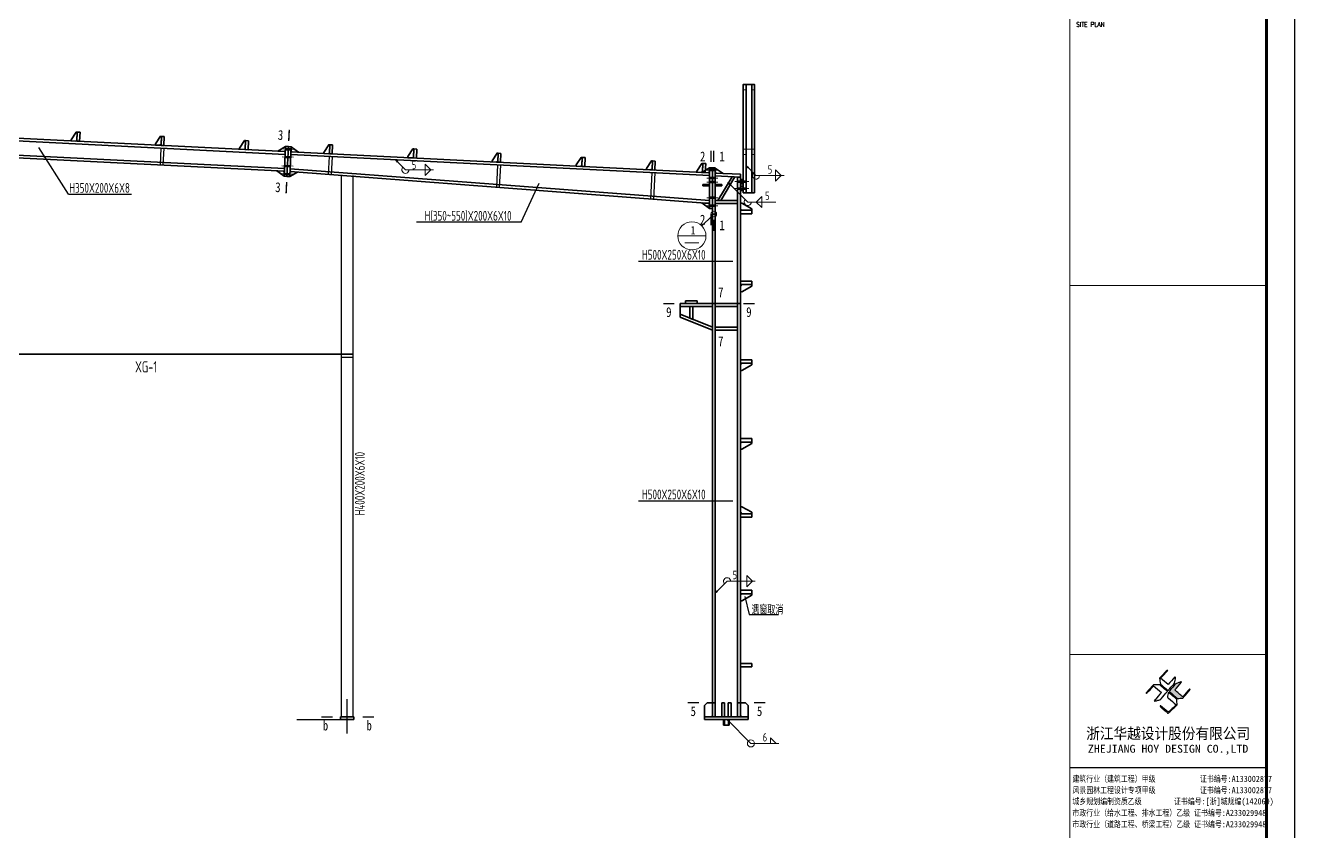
# Model space of a CAD drawing. Extents: x 2072855 to 2883818, y 17306032 to 17674225.
# Drawn here: x 2375920 to 2421102, y 17364432 to 17393118 of the extents above; entities that cross this region are included whole.
import ezdxf
from ezdxf.enums import TextEntityAlignment as Align

# ---------------------------------------------------------------- set-up
doc = ezdxf.new("R2010")
doc.units = 0
doc.header["$LTSCALE"] = 1000
doc.header["$MEASUREMENT"] = 0
doc.linetypes.add('DOTE', pattern=[2.42, 2, -0.2, 0.02, -0.2])
for name, color, linetype, lineweight in [('10', 7, 'Continuous', 35), ('114', 2, 'Continuous', 18), ('116', 1, 'Continuous', 35), ('12', 2, 'Continuous', 35), ('14', 2, 'Continuous', 35), ('墙线__粗线', 7, 'Continuous', 18), ('焊缝标注', 9, 'Continuous', 18), ('索引符号标注', 9, 'Continuous', 18)]:
    doc.layers.add(name, color=color, linetype=linetype, lineweight=lineweight)
for name, color, linetype in [('11', 3, 'Continuous'), ('3T_WOOD', 21, 'Continuous'), ('BALCONY', 6, 'Continuous'), ('FRAMING', 2, 'Continuous'), ('PUB_TITLE', 4, 'Continuous'), ('TK', 4, 'Continuous')]:
    doc.layers.add(name, color=color, linetype=linetype)
doc.styles.add('-宋体', font='', dxfattribs={"width": 0.8})
doc.styles.add('FromPkpm', font='Pkpmeng', dxfattribs={"width": 0.7, "bigfont": 'hztxt'})
doc.styles.add('HT', font='simhei.ttf', dxfattribs={"width": 0.7})
doc.styles.add('ROMANS', font='romans', dxfattribs={"width": 0.65, "height": 231.275})
doc.styles.add('TSSD_Dimension', font='Tssdeng.shx', dxfattribs={"width": 0.7, "bigfont": 'hztxt.shx'})
doc.styles.add('TSSD_REIN', font='tssdeng.shx', dxfattribs={"width": 0.7, "bigfont": 'tssdchn.shx'})
doc.styles.add('图框字体', font='', dxfattribs={"width": 0.8})
doc.styles.add('图签黑体', font='simhei.ttf', dxfattribs={"height": 550})
doc.styles.add('宋体', font='', dxfattribs={"width": 0.8})
doc.styles.add('黑体', font='simhei.ttf', dxfattribs={"width": 0.8})
doc.styles.get('-宋体').set_extended_font_data('SimSun')
doc.styles.get('图框字体').set_extended_font_data('NSimSun')
doc.styles.get('宋体').set_extended_font_data('SimSun')

# ---------------------------------------------------------------- blocks, each defined once
blk = doc.blocks.new('w453w53')
at = {"layer": '12', "color": 4}
for p, q in [((473598, 1381074, -5700), (474078, 1381074, -5700)), ((473598, 1380924, -5700), (473598, 1381074, -5700)), ((473598, 1381074, -5700), (474078, 1381074, -5700)), ((473598, 1380924, -5700), (473598, 1380864, -5700)), ((473598, 1380864, -5700), (474019, 1380624, -5700)), ((474078, 1380865, -5700), (474018, 1380924, -5700)), ((474078, 1381074, -5700), (474078, 1380925, -5700)), ((474078, 1380625, -5700), (474078, 1380865, -5700)), ((474019, 1380624, -5700), (474078, 1380625, -5700))]:
    blk.add_line(p, q, dxfattribs=at)
at = {"layer": '12', "color": 4, "elevation": -5700}
blk.add_lwpolyline([(474078, 1380925), (473598, 1380925)], dxfattribs=at)
blk = doc.blocks.new('A$C053D6479')
at = {"layer": 'PUB_TITLE'}
h = blk.add_hatch(color=256, dxfattribs=at)
h.dxf.hatch_style = 1
edge = h.paths.add_edge_path()
edge.add_spline(control_points=[(1026, 827), (1105, 920), (1188, 1008), (1266, 1102)], knot_values=[13, 13, 13, 13, 14, 14, 14, 14], degree=3, periodic=0)
edge.add_spline(control_points=[(1266, 1102), (1258, 1111), (1249, 1119), (1239, 1116)], knot_values=[12, 12, 12, 12, 13, 13, 13, 13], degree=3, periodic=0)
edge.add_spline(control_points=[(1239, 1116), (1210, 1107), (1179, 1092), (1144, 1077)], knot_values=[11, 11, 11, 11, 12, 12, 12, 12], degree=3, periodic=0)
edge.add_spline(control_points=[(1144, 1077), (1109, 1063), (1069, 1053), (1047, 1038)], knot_values=[10, 10, 10, 10, 11, 11, 11, 11], degree=3, periodic=0)
edge.add_spline(control_points=[(1047, 1038), (1028, 1026), (1007, 992), (991, 972)], knot_values=[9, 9, 9, 9, 10, 10, 10, 10], degree=3, periodic=0)
edge.add_spline(control_points=[(991, 972), (942, 913), (899, 868), (849, 810)], knot_values=[8, 8, 8, 8, 9, 9, 9, 9], degree=3, periodic=0)
edge.add_spline(control_points=[(849, 810), (842, 801), (822, 776), (822, 775)], knot_values=[7, 7, 7, 7, 8, 8, 8, 8], degree=3, periodic=0)
edge.add_spline(control_points=[(822, 775), (823, 771), (848, 752), (859, 744)], knot_values=[6, 6, 6, 6, 7, 7, 7, 7], degree=3, periodic=0)
edge.add_spline(control_points=[(859, 744), (949, 670), (1035, 592), (1122, 521)], knot_values=[5, 5, 5, 5, 6, 6, 6, 6], degree=3, periodic=0)
edge.add_spline(control_points=[(1122, 521), (1153, 527), (1185, 530), (1217, 533)], knot_values=[4, 4, 4, 4, 5, 5, 5, 5], degree=3, periodic=0)
edge.add_spline(control_points=[(1217, 533), (1246, 535), (1293, 532), (1316, 542)], knot_values=[3, 3, 3, 3, 4, 4, 4, 4], degree=3, periodic=0)
edge.add_spline(control_points=[(1316, 542), (1327, 547), (1338, 565), (1349, 579)], knot_values=[2, 2, 2, 2, 3, 3, 3, 3], degree=3, periodic=0)
edge.add_spline(control_points=[(1349, 579), (1423, 670), (1507, 759), (1572, 848)], knot_values=[1, 1, 1, 1, 2, 2, 2, 2], degree=3, periodic=0)
edge.add_spline(control_points=[(1572, 848), (1564, 852), (1561, 861), (1551, 862)], knot_values=[0, 0, 0, 0, 1, 1, 1, 1], degree=3, periodic=0)
edge.add_spline(control_points=[(1551, 862), (1469, 769), (1393, 671), (1310, 579)], knot_values=[15, 15, 15, 15, 16, 16, 16, 16], degree=3, periodic=0)
edge.add_spline(control_points=[(1310, 579), (1216, 662), (1118, 742), (1026, 827)], knot_values=[14, 14, 14, 14, 15, 15, 15, 15], degree=3, periodic=0)
at = {"layer": 'TK'}
for points, knots in [([(1031, 1298), (1066, 1286), (1054, 1262), (1045, 1224), (1036, 1188), (1031, 1158), (1024, 1121), (1020, 1104), (1017, 1085), (1012, 1071), (1004, 1052), (976, 1026), (956, 1003), (906, 946), (866, 899), (814, 839), (806, 829), (789, 806), (787, 806), (777, 804), (728, 856), (719, 864), (651, 922), (580, 978), (514, 1036), (509, 1106), (488, 1176), (479, 1247), (570, 1343), (663, 1436), (758, 1526), (764, 1523), (768, 1518), (774, 1515), (693, 1422), (599, 1343), (520, 1249), (607, 1171), (698, 1096), (789, 1021), (874, 1109), (950, 1206), (1031, 1298)], [0, 0, 0, 0, 1, 1, 1, 2, 2, 2, 3, 3, 3, 4, 4, 4, 5, 5, 5, 6, 6, 6, 7, 7, 7, 8, 8, 8, 9, 9, 9, 10, 10, 10, 11, 11, 11, 12, 12, 12, 13, 13, 13, 14, 14, 14, 14]), ([(555, 949), (624, 891), (699, 833), (760, 773), (689, 691), (614, 604), (539, 517), (529, 505), (516, 487), (506, 482), (492, 475), (469, 472), (452, 467), (416, 456), (383, 448), (342, 438), (323, 433), (297, 422), (293, 440), (291, 452), (313, 470), (322, 480), (400, 566), (477, 652), (553, 736), (460, 815), (366, 894), (270, 970), (183, 883), (101, 791), (16, 703), (-18, 714), (9, 735), (28, 755), (103, 838), (192, 930), (266, 1005), (319, 1009), (387, 1005), (442, 1007), (456, 1008), (472, 1011), (485, 1007), (507, 1000), (534, 967), (555, 949)], [0, 0, 0, 0, 1, 1, 1, 2, 2, 2, 3, 3, 3, 4, 4, 4, 5, 5, 5, 6, 6, 6, 7, 7, 7, 8, 8, 8, 9, 9, 9, 10, 10, 10, 11, 11, 11, 12, 12, 12, 13, 13, 13, 14, 14, 14, 15, 15, 15, 15]), ([(1551, 862), (1561, 861), (1564, 852), (1572, 848), (1507, 759), (1423, 670), (1349, 579), (1338, 565), (1327, 547), (1316, 542), (1293, 532), (1246, 535), (1217, 533), (1185, 530), (1153, 527), (1122, 521), (1035, 592), (949, 670), (859, 744), (848, 752), (823, 771), (822, 775), (822, 776), (842, 801), (849, 810), (899, 868), (942, 913), (991, 972), (1007, 992), (1028, 1026), (1047, 1038), (1069, 1053), (1109, 1063), (1144, 1077), (1179, 1092), (1210, 1107), (1239, 1116), (1249, 1119), (1258, 1111), (1266, 1102), (1188, 1008), (1105, 920), (1026, 827), (1118, 742), (1216, 662), (1310, 579), (1393, 671), (1469, 769), (1551, 862)], [0, 0, 0, 0, 1, 1, 1, 2, 2, 2, 3, 3, 3, 4, 4, 4, 5, 5, 5, 6, 6, 6, 7, 7, 7, 8, 8, 8, 9, 9, 9, 10, 10, 10, 11, 11, 11, 12, 12, 12, 13, 13, 13, 14, 14, 14, 15, 15, 15, 16, 16, 16, 16]), ([(1097, 490), (1100, 425), (1106, 361), (1107, 294), (1018, 207), (925, 121), (830, 33), (818, 21), (800, 0), (787, 0), (768, -1), (725, 49), (712, 60), (662, 103), (616, 143), (568, 186), (545, 207), (518, 224), (499, 250), (501, 259), (511, 261), (516, 267), (609, 192), (696, 111), (785, 33), (883, 118), (977, 208), (1070, 298), (992, 373), (892, 456), (803, 534), (791, 544), (768, 561), (766, 569), (761, 588), (776, 634), (780, 655), (785, 690), (788, 721), (795, 746), (897, 661), (998, 576), (1097, 490)], [0, 0, 0, 0, 1, 1, 1, 2, 2, 2, 3, 3, 3, 4, 4, 4, 5, 5, 5, 6, 6, 6, 7, 7, 7, 8, 8, 8, 9, 9, 9, 10, 10, 10, 11, 11, 11, 12, 12, 12, 13, 13, 13, 14, 14, 14, 14])]:
    blk.add_open_spline(points, degree=3, knots=knots, dxfattribs=at)
blk = doc.blocks.new('GeYuanFrame_66021773', base_point=(20.09, 4.53))
at = {"layer": 'TK'}
blk.add_line((1096.09, 316.93), (1166.09, 316.93), dxfattribs=at)
blk.add_lwpolyline([(20.09, 4.53), (20.09, 598.53), (1176.09, 598.53), (1176.09, 4.53)], close=True, dxfattribs=at)
at = {"layer": 'TK', "const_width": 1}
blk.add_lwpolyline([(45.09, 588.53), (1166.09, 588.53), (1166.09, 14.53), (45.09, 14.53)], close=True, dxfattribs=at)
at = {"layer": 'TK'}
for points, const_width in [([(1096.09, 588.53), (1096.09, 14.53)], 0.4), ([(1096.09, 488.5), (1166.09, 488.5)], 0.35), ([(1096.09, 357.14), (1166.09, 357.14)], 0.35)]:
    blk.add_lwpolyline(points, dxfattribs=dict(at, const_width=const_width))
at = {"layer": 'PUB_TITLE', "xscale": 0.01000000000021828, "yscale": 0.01000000000021828, "zscale": 0.01}
blk.add_blockref('A$C053D6479', (1123.19, 336.27), dxfattribs=at)
at = {"layer": 'TK'}
for s, height, style, width, p in [('SITE PLAN', 1.697, 'ROMANS', 0.76, (1098.35, 580.49)), ('建筑行业（建筑工程）甲级           证书编号:A133002877', 2.2, '-宋体', 0.8, (1097, 311.83)), ('风景园林工程设计专项甲级           证书编号:A133002877', 2.2, '-宋体', 0.8, (1097, 307.81)), ('城乡规划编制资质乙级        证书编号:[浙]城规编(142069)', 2.2, '-宋体', 0.8, (1097, 303.82)), ('市政行业（给水工程、排水工程）乙级 证书编号:A233029948', 2.2, '-宋体', 0.8, (1097, 299.74)), ('市政行业（道路工程、桥梁工程）乙级 证书编号:A233029948', 2.2, '-宋体', 0.8, (1097, 295.69))]:
    blk.add_text(s, height=height, dxfattribs=dict(at, style=style, width=width)).set_placement(p)
for s, height, style, width, p in [('浙江华越设计股份有限公司', 3.96, 'HT', 0.9, (1131.07, 329.16)), ('ZHEJIANG HOY DESIGN CO.,LTD', 2.8, '图签黑体', 1.11, (1131.06, 323.29))]:
    blk.add_text(s, height=height, dxfattribs=dict(at, style=style, width=width)).set_placement(p, align=Align.MIDDLE)

msp = doc.modelspace()

# ---------------------------------------------------------------- hatches: boundary and pattern name
at = {"layer": '焊缝标注'}
for points in [[(2389096.9, 17388332.5), (2389156.8, 17388251), (2389178.1, 17388272.2)], [(2401575.7, 17388127.4), (2401635.5, 17388045.9), (2401656.8, 17388067)], [(2400925.7, 17387539.3), (2401007.2, 17387479.3), (2400986, 17387458.1)], [(2400925.7, 17387539.3), (2401007.2, 17387479.3), (2400986, 17387458.1)], [(2400475.7, 17372918), (2400557, 17372978.1), (2400535.8, 17372999.3)], [(2400900.7, 17368418.7), (2400960.5, 17368337.2), (2400981.8, 17368358.4)]]:
    msp.add_hatch(color=256, dxfattribs=at).paths.add_polyline_path(points)

# ---------------------------------------------------------------- linework, layer by layer
at = {"color": 3, "lineweight": 35, "ltscale": 100}
for p, q in [((2401475.7, 17387163.6), (2401475.7, 17391018.7)), ((2401475.7, 17391018.7), (2401575.7, 17391018.7)), ((2401475.7, 17391018.7), (2401875.7, 17391018.7)), ((2401575.7, 17387163.6), (2401575.7, 17391018.7)), ((2401775.7, 17387163.6), (2401775.7, 17391018.7)), ((2401775.7, 17391018.7), (2401875.7, 17391018.7)), ((2401875.7, 17387163.6), (2401875.7, 17391018.7)), ((2369570.4, 17389308.8), (2385170.9, 17388528.8)), ((2369575.4, 17389408.7), (2385175.9, 17388628.7)), ((2369540.5, 17388709.6), (2385141, 17387929.6)), ((2369545.4, 17388809.5), (2385145.9, 17388029.4)), ((2400275.7, 17387873.7), (2385375.7, 17388618.7)), ((2400275.7, 17387773.6), (2385370.7, 17388518.8)), ((2400275.7, 17386786.4), (2385340.7, 17387919.6)), ((2400275.7, 17386886.7), (2385345.7, 17388019.5)), ((2401275.7, 17383218.7), (2401275.7, 17387723.6)), ((2401375.7, 17387718.6), (2401275.7, 17387723.6)), ((2401375.7, 17383218.7), (2401375.7, 17387718.6)), ((2401475.7, 17387163.6), (2401875.7, 17387163.6)), ((2400375.7, 17383218.7), (2400375.7, 17386571.1)), ((2400475.7, 17386406.4), (2400375.7, 17386406.4)), ((2400475.7, 17383218.7), (2400475.7, 17386538.4)), ((2400375.7, 17368518.7), (2400375.7, 17383218.7)), ((2400475.7, 17383218.7), (2400375.7, 17383218.7)), ((2400475.7, 17368518.7), (2400475.7, 17383218.7)), ((2401275.7, 17383218.7), (2400475.7, 17383218.7)), ((2401275.7, 17368518.7), (2401275.7, 17383218.7)), ((2401375.7, 17383218.7), (2401275.7, 17383218.7)), ((2401375.7, 17368518.7), (2401375.7, 17383218.7))]:
    msp.add_line(p, q, dxfattribs=at)
at = {"const_width": 37.7}
for points in [[(2401775.7, 17390824.9), (2401875.7, 17390824.9), (2401875.7, 17391018.7), (2401475.7, 17391018.7), (2401475.7, 17390824.9), (2401572.9, 17390824.9)], [(2401775.7, 17388524.9), (2401875.7, 17388524.9), (2401875.7, 17388718.7), (2401475.7, 17388718.7), (2401475.7, 17388524.9), (2401572.9, 17388524.9)]]:
    msp.add_lwpolyline(points, dxfattribs=at)
at = {"layer": '10', "lineweight": 35, "ltscale": 100, "const_width": 50}
for points in [[(2385314.7, 17389402.7), (2385294.7, 17389003.2)], [(2400325.7, 17388655.4), (2400325.7, 17388255.4)], [(2400425.7, 17388655.4), (2400425.7, 17388255.4)], [(2385201.9, 17387145.5), (2385221.8, 17387545)], [(2400325.7, 17386006.4), (2400325.7, 17386406.4)], [(2400425.7, 17385806.4), (2400425.7, 17386206.4)], [(2400375.7, 17383818.7), (2400375.7, 17383418.7)], [(2398625.7, 17383218.7), (2399025.7, 17383218.7)], [(2401875.7, 17383218.7), (2401475.7, 17383218.7)], [(2400375.7, 17381678.7), (2400375.7, 17382078.7)], [(2399495.7, 17369018.7), (2399895.7, 17369018.7)], [(2402255.7, 17369018.7), (2401855.7, 17369018.7)]]:
    msp.add_lwpolyline(points, dxfattribs=at)
at = {"layer": '10', "const_width": 45, "elevation": 200}
for points in [[(2386454, 17368507.5), (2386854, 17368507.5)], [(2388327, 17368507.5), (2387927, 17368507.5)]]:
    msp.add_lwpolyline(points, dxfattribs=at)
at = {"layer": '11'}
for p, q in [((2387172, 17368518.7), (2387172, 17387749.7)), ((2387572, 17387780.1), (2387572, 17368518.7)), ((2385580, 17368418.7, -200), (2387135.7, 17368418.7))]:
    msp.add_line(p, q, dxfattribs=at)
at = {"layer": '114', "lineweight": 18, "ltscale": 100}
for p, q in [((2385080.5, 17388723.6), (2385480, 17388703.6)), ((2385066.5, 17388443.9), (2385466, 17388423.9)), ((2385036.6, 17387844.7), (2385436.1, 17387824.7)), ((2385050.6, 17388124.3), (2385450.1, 17388104.3)), ((2400575.7, 17387963.7), (2400175.7, 17387963.7)), ((2400575.7, 17387683.6), (2400175.7, 17387683.6)), ((2400575.7, 17387543.6), (2400175.7, 17387543.6)), ((2401175.7, 17387558.6), (2401675.7, 17387558.6)), ((2401175.7, 17387318.6), (2401675.7, 17387318.6)), ((2400575.7, 17386976.7), (2400175.7, 17386976.7)), ((2400575.7, 17386696.4), (2400175.7, 17386696.4))]:
    msp.add_line(p, q, dxfattribs=at)
at = {"layer": '114', "color": 1, "lineweight": 70, "ltscale": 100}
for p, q in [((2385180.4, 17388718.6), (2385380.1, 17388708.6)), ((2385166.4, 17388438.9), (2385366.2, 17388428.9)), ((2385136.5, 17387839.7), (2385336.2, 17387829.7)), ((2385150.4, 17388119.3), (2385350.2, 17388109.3)), ((2400475.7, 17387963.7), (2400275.7, 17387963.7)), ((2400475.7, 17387683.6), (2400275.7, 17387683.6)), ((2400475.7, 17387543.6), (2400275.7, 17387543.6)), ((2401275.7, 17387558.6), (2401575.7, 17387558.6)), ((2401275.7, 17387318.6), (2401575.7, 17387318.6)), ((2400475.7, 17386976.7), (2400275.7, 17386976.7)), ((2400475.7, 17386696.4), (2400275.7, 17386696.4))]:
    msp.add_line(p, q, dxfattribs=at)
at = {"layer": '116', "lineweight": 35, "ltscale": 100}
for p, q in [((2400775.7, 17368418.7), (2400775.7, 17368218.7)), ((2400805.7, 17368418.7), (2400805.7, 17368218.7)), ((2400945.7, 17368418.7), (2400945.7, 17368218.7)), ((2400975.7, 17368418.7), (2400975.7, 17368218.7)), ((2400775.7, 17368218.7), (2400975.7, 17368218.7))]:
    msp.add_line(p, q, dxfattribs=at)
at = {"layer": '12', "lineweight": 35, "ltscale": 100}
for p, q in [((2377752.7, 17388999.8), (2377768.7, 17389319.4)), ((2377768.7, 17389319.4), (2377868.6, 17389314.5)), ((2377868.6, 17389314.5), (2377852.6, 17388994.9)), ((2380748.9, 17388850), (2380764.9, 17389169.6)), ((2380764.9, 17389169.6), (2380864.8, 17389164.6)), ((2380864.8, 17389164.6), (2380848.8, 17388845)), ((2377852.6, 17388994.9), (2377752.7, 17388999.8)), ((2380848.8, 17388845), (2380748.9, 17388850)), ((2383745.2, 17388700.2), (2383761.2, 17389019.8)), ((2383845.1, 17388695.2), (2383745.2, 17388700.2)), ((2383761.2, 17389019.8), (2383861.1, 17389014.8)), ((2383861.1, 17389014.8), (2383845.1, 17388695.2)), ((2386741.5, 17388550.4), (2386757.4, 17388870)), ((2386757.4, 17388870), (2386857.3, 17388865)), ((2386857.3, 17388865), (2386841.3, 17388545.4)), ((2389737.7, 17388400.6), (2389753.7, 17388720.2)), ((2389753.7, 17388720.2), (2389853.6, 17388715.2)), ((2389853.6, 17388715.2), (2389837.6, 17388395.6)), ((2386841.3, 17388545.4), (2386741.5, 17388550.4)), ((2389837.6, 17388395.6), (2389737.7, 17388400.6)), ((2392734, 17388250.8), (2392750, 17388570.4)), ((2392833.8, 17388245.8), (2392734, 17388250.8)), ((2392750, 17388570.4), (2392849.8, 17388565.4)), ((2392849.8, 17388565.4), (2392833.8, 17388245.8)), ((2395730.2, 17388100.8), (2395746.2, 17388420.4)), ((2395746.2, 17388420.4), (2395846.1, 17388415.4)), ((2395846.1, 17388415.4), (2395830.1, 17388095.8)), ((2398227.1, 17387976), (2398243.1, 17388295.6)), ((2398243.1, 17388295.6), (2398343, 17388290.6)), ((2398343, 17388290.6), (2398327, 17387971)), ((2400024.8, 17387886.1), (2400040.8, 17388205.7)), ((2400040.8, 17388205.7), (2400140.7, 17388200.7)), ((2400140.7, 17388200.7), (2400124.7, 17387881.1)), ((2395830.1, 17388095.8), (2395730.2, 17388100.8)), ((2398327, 17387971), (2398227.1, 17387976)), ((2400124.7, 17387881.1), (2400024.8, 17387886.1))]:
    msp.add_line(p, q, dxfattribs=at)
at = {"layer": '12', "color": 4}
for p, q in [((2401775.6, 17370418.7), (2401375.7, 17370418.7)), ((2401775.6, 17370418.7), (2401375.7, 17370418.7)), ((2401775.4, 17370293.7), (2401775.6, 17370418.7))]:
    msp.add_line(p, q, dxfattribs=at)
at = {"layer": '12'}
for p, q in [((2387135.7, 17368518.7), (2387615.7, 17368518.7)), ((2387135.7, 17368418.7), (2387135.7, 17368518.7)), ((2387615.7, 17368418.7), (2387135.7, 17368418.7)), ((2387615.7, 17368518.7), (2387615.7, 17368418.7))]:
    msp.add_line(p, q, dxfattribs=at)
at = {"layer": '12', "lineweight": 35, "ltscale": 100}
for points in [[(2377554.9, 17389049.8), (2377552.9, 17389009.8), (2377712.7, 17389001.8), (2377754.7, 17389039.8), (2377768.7, 17389319.4), (2377728.7, 17389321.4)], [(2380551.2, 17388900), (2380549.2, 17388860), (2380709, 17388852), (2380750.9, 17388890), (2380764.9, 17389169.6), (2380725, 17389171.6)], [(2383547.4, 17388750.2), (2383545.4, 17388710.2), (2383705.2, 17388702.2), (2383747.2, 17388740.2), (2383761.2, 17389019.8), (2383721.2, 17389021.8)], [(2386543.7, 17388600.4), (2386541.7, 17388560.4), (2386701.5, 17388552.4), (2386743.5, 17388590.4), (2386757.4, 17388870), (2386717.5, 17388872)], [(2389540, 17388450.5), (2389538, 17388410.6), (2389697.8, 17388402.6), (2389739.7, 17388440.5), (2389753.7, 17388720.2), (2389713.8, 17388722.2)], [(2392536.2, 17388300.7), (2392534.2, 17388260.8), (2392694, 17388252.8), (2392736, 17388290.7), (2392750, 17388570.4), (2392710, 17388572.4)], [(2395532.5, 17388150.8), (2395530.5, 17388110.8), (2395690.3, 17388102.8), (2395732.2, 17388140.8), (2395746.2, 17388420.4), (2395706.2, 17388422.4)], [(2398029.3, 17388025.9), (2398027.3, 17387986), (2398187.1, 17387978), (2398229.1, 17388015.9), (2398243.1, 17388295.6), (2398203.1, 17388297.6)], [(2399827.1, 17387936), (2399825.1, 17387896.1), (2399984.9, 17387888.1), (2400026.8, 17387926), (2400040.8, 17388205.7), (2400000.9, 17388207.7)]]:
    msp.add_lwpolyline(points, close=True, dxfattribs=at)
at = {"layer": '12', "color": 4}
msp.add_lwpolyline([(2401375.5, 17370294.1), (2401775.4, 17370294.1)], dxfattribs=at)
at = {"layer": '14', "lineweight": 35, "ltscale": 100}
for p, q in [((2384906.2, 17388642.2), (2385184.9, 17388808.5)), ((2385136, 17388630.7), (2384906.2, 17388642.2)), ((2385132, 17387749.8), (2385184.9, 17388808.5)), ((2385177.9, 17388668.6), (2385136, 17388630.7)), ((2385184.9, 17388808.5), (2385177.9, 17388668.6)), ((2385184.9, 17388808.5), (2385284.8, 17388803.5)), ((2385284.8, 17388803.5), (2385231.8, 17387744.8)), ((2385231.8, 17387744.8), (2385284.8, 17388803.5)), ((2385284.8, 17388803.5), (2385384.6, 17388798.5)), ((2385384.6, 17388798.5), (2385331.7, 17387739.8)), ((2385377.6, 17388658.6), (2385384.6, 17388798.5)), ((2385415.6, 17388616.7), (2385377.6, 17388658.6)), ((2385384.6, 17388798.5), (2385645.3, 17388605.2)), ((2385645.3, 17388605.2), (2385415.6, 17388616.7)), ((2385132, 17387749.8), (2384871.3, 17387943)), ((2384871.3, 17387943), (2385101, 17387931.6)), ((2385101, 17387931.6), (2385138.9, 17387889.6)), ((2385138.9, 17387889.6), (2385132, 17387749.8)), ((2385231.8, 17387744.8), (2385132, 17387749.8)), ((2385331.7, 17387739.8), (2385231.8, 17387744.8)), ((2385609.5, 17387894), (2385331.7, 17387739.8)), ((2385331.7, 17387739.8), (2385338.7, 17387879.6)), ((2385338.7, 17387879.6), (2385380.5, 17387915.8)), ((2385380.5, 17387915.8), (2385609.5, 17387894)), ((2400275.7, 17388053.7), (2399996, 17387887.7)), ((2399996, 17387887.7), (2400235.7, 17387875.7)), ((2400235.7, 17387875.7), (2400275.7, 17387913.7)), ((2400375.7, 17388055.4), (2400275.7, 17388055.4)), ((2400275.7, 17388055.4), (2400275.7, 17386606.4)), ((2400275.7, 17387913.7), (2400275.7, 17388053.7)), ((2400475.7, 17388055.4), (2400375.7, 17388055.4)), ((2400375.7, 17388055.4), (2400375.7, 17386406.4)), ((2400375.7, 17386606.4), (2400375.7, 17388055.4)), ((2400475.7, 17386406.4), (2400475.7, 17388055.4)), ((2400755.3, 17387849.7), (2400475.7, 17388043.7)), ((2400475.7, 17388043.7), (2400475.7, 17387903.7)), ((2400475.7, 17387903.7), (2400515.6, 17387861.7)), ((2400475.7, 17387863.7), (2401375.7, 17387818.7)), ((2400475.7, 17387863.7), (2400475.7, 17387763.6)), ((2401375.7, 17387718.6), (2400475.7, 17387763.6)), ((2400515.6, 17387861.7), (2400755.3, 17387849.7)), ((2400575.7, 17386886.6), (2401075.9, 17387733.6)), ((2401175.8, 17387728.6), (2400675.7, 17386886.6)), ((2401375.7, 17387818.7), (2401375.7, 17387718.6)), ((2400275.7, 17387453.6), (2400035.7, 17387453.6)), ((2400035.7, 17387453.6), (2400035.7, 17387403.6)), ((2400035.7, 17387403.6), (2400275.7, 17387403.6)), ((2400275.7, 17387403.6), (2400275.7, 17387453.6)), ((2400475.7, 17387453.6), (2400715.7, 17387453.6)), ((2400475.7, 17387403.6), (2400475.7, 17387453.6)), ((2400715.7, 17387403.6), (2400475.7, 17387403.6)), ((2400715.7, 17387453.6), (2400715.7, 17387403.6)), ((2401475.7, 17387638.6), (2401375.7, 17387638.6)), ((2401375.7, 17387638.6), (2401375.7, 17387478.6)), ((2401375.7, 17387478.6), (2401475.7, 17387478.6)), ((2401475.7, 17387398.6), (2401375.7, 17387398.6)), ((2401375.7, 17387398.6), (2401375.7, 17387238.6)), ((2401475.7, 17387478.6), (2401475.7, 17387638.6)), ((2401475.7, 17387238.6), (2401475.7, 17387398.6)), ((2399996.5, 17386807.6), (2400275.7, 17386606.4)), ((2400235.8, 17386789.5), (2399996.5, 17386807.6)), ((2400475.7, 17386886.6), (2400475.7, 17386786.6)), ((2401275.7, 17386886.6), (2400475.7, 17386886.6)), ((2400675.7, 17386886.6), (2400575.7, 17386886.6)), ((2401375.7, 17387238.6), (2401475.7, 17387238.6)), ((2400275.7, 17386746.4), (2400235.8, 17386789.5)), ((2400275.7, 17386606.4), (2400275.7, 17386746.4)), ((2400275.7, 17386606.4), (2400375.7, 17386606.4)), ((2400375.7, 17386406.4), (2400475.7, 17386406.4)), ((2400475.7, 17386786.6), (2401275.7, 17386786.6)), ((2401275.7, 17386596.2), (2401275.7, 17386496.2)), ((2399225.7, 17383218.7), (2400375.7, 17383218.7)), ((2399225.7, 17383118.7), (2399225.7, 17383218.7)), ((2399835.7, 17383318.7), (2399415.7, 17383318.7)), ((2399415.7, 17383318.7), (2399415.7, 17383218.7)), ((2399415.7, 17383218.7), (2399835.7, 17383218.7)), ((2399835.7, 17383218.7), (2399835.7, 17383318.7)), ((2400375.7, 17383218.7), (2400375.7, 17383118.7)), ((2400475.7, 17383218.7), (2401275.7, 17383218.7)), ((2400475.7, 17383118.7), (2400475.7, 17383218.7)), ((2401275.7, 17383218.7), (2401275.7, 17383118.7)), ((2400375.7, 17383118.7), (2399225.7, 17383118.7)), ((2399225.7, 17383118.7), (2399225.7, 17382838.7)), ((2400375.7, 17383118.7), (2399225.7, 17383118.7)), ((2399225.7, 17382838.7), (2400375.7, 17382378.7)), ((2399225.7, 17382838.7), (2400375.7, 17382378.7)), ((2399225.7, 17382738.7), (2399225.7, 17382838.7)), ((2400375.7, 17382278.7), (2399225.7, 17382738.7)), ((2399575.7, 17382698.7), (2399575.7, 17383118.7)), ((2399575.7, 17383118.7), (2399675.7, 17383118.7)), ((2399675.7, 17383118.7), (2399675.7, 17382658.7)), ((2400375.7, 17382378.7), (2400375.7, 17383118.7)), ((2401275.7, 17383118.7), (2400475.7, 17383118.7)), ((2399675.7, 17382658.7), (2399575.7, 17382698.7)), ((2400375.7, 17382378.7), (2400375.7, 17382278.7)), ((2400475.7, 17382378.7), (2401275.7, 17382378.7)), ((2400475.7, 17382278.7), (2400475.7, 17382378.7)), ((2401275.7, 17382378.7), (2401275.7, 17382278.7)), ((2401275.7, 17382278.7), (2400475.7, 17382278.7)), ((2400095.7, 17368918.7), (2400195.7, 17369018.7)), ((2400095.7, 17368518.7), (2400095.7, 17368918.7)), ((2400195.7, 17369018.7), (2400375.7, 17369018.7)), ((2400375.7, 17369018.7), (2400375.7, 17368558.7)), ((2400375.7, 17368518.7), (2400375.7, 17369018.7)), ((2400375.7, 17369018.7), (2400475.7, 17369018.7)), ((2400475.7, 17369018.7), (2400475.7, 17368518.7)), ((2400709, 17368518.7), (2400709, 17369018.7)), ((2400709, 17369018.7), (2400809, 17369018.7)), ((2400809, 17369018.7), (2400809, 17368518.7)), ((2400942.3, 17368518.7), (2400942.3, 17369018.7)), ((2400942.3, 17369018.7), (2401042.3, 17369018.7)), ((2401042.3, 17369018.7), (2401042.3, 17368518.7)), ((2401275.7, 17368518.7), (2401275.7, 17369018.7)), ((2401275.7, 17369018.7), (2401375.7, 17369018.7)), ((2401375.7, 17369018.7), (2401375.7, 17368558.7)), ((2401555.7, 17369018.7), (2401375.7, 17369018.7)), ((2401375.7, 17369018.7), (2401375.7, 17368518.7)), ((2401655.7, 17368918.7), (2401555.7, 17369018.7)), ((2401655.7, 17368518.7), (2401655.7, 17368918.7)), ((2400095.7, 17368418.7), (2400095.7, 17368518.7)), ((2400095.7, 17368518.7), (2401655.7, 17368518.7)), ((2400335.7, 17368518.7), (2400095.7, 17368518.7)), ((2401655.7, 17368418.7), (2400095.7, 17368418.7)), ((2400375.7, 17368558.7), (2400335.7, 17368518.7)), ((2400475.7, 17368518.7), (2400375.7, 17368518.7)), ((2400809, 17368518.7), (2400709, 17368518.7)), ((2401042.3, 17368518.7), (2400942.3, 17368518.7)), ((2401375.7, 17368518.7), (2401275.7, 17368518.7)), ((2401375.7, 17368558.7), (2401415.7, 17368518.7)), ((2401415.7, 17368518.7), (2401655.7, 17368518.7)), ((2401655.7, 17368518.7), (2401655.7, 17368418.7))]:
    msp.add_line(p, q, dxfattribs=at)
at = {"layer": '3T_WOOD'}
for p, q in [((2387172, 17381418.7), (2387572, 17381418.7)), ((2387172, 17381314.3), (2387572, 17381314.3))]:
    msp.add_line(p, q, dxfattribs=at)
at = {"layer": '3T_WOOD', "color": 6}
msp.add_line((2387375.7, 17367917.8), (2387375.7, 17369147), dxfattribs=at)
at = {"layer": '3T_WOOD'}
for points in [[(2380743.9, 17388750.2), (2380713.9, 17388150.9)], [(2380843.8, 17388745.2), (2380813.8, 17388145.9)], [(2386736.5, 17388450.5), (2386704.7, 17387816.1)], [(2386836.3, 17388445.5), (2386804.4, 17387808.5)], [(2392729, 17388150.9), (2392689.5, 17387362)], [(2392828.8, 17388145.9), (2392789.2, 17387354.4)], [(2398222.1, 17387875.5), (2398175.5, 17386945.8)], [(2398321.9, 17387870.5), (2398275.3, 17386938.2)]]:
    msp.add_lwpolyline(points, dxfattribs=at)
at = {"layer": 'BALCONY'}
for p, q in [((2377455.7, 17387108.1, -3.4), (2376405, 17388776.2, 0.2)), ((2393567.1, 17386116.7, -1.8), (2394209, 17387501.1)), ((2377455.7, 17387108.1, -3.4), (2379692.8, 17387108.1, -3.4)), ((2393567.1, 17386116.7, -1.8), (2389840, 17386116.7, -1.8)), ((2397745.7, 17384729.2), (2401098.8, 17384729.2)), ((2397745.7, 17376201.3), (2401098.8, 17376201.3))]:
    msp.add_line(p, q, dxfattribs=at)
msp.add_lwpolyline([(2401528.8, 17372801.3), (2401691.3, 17372152.3), (2402725.8, 17372152.3)], dxfattribs=at)
at = {"layer": 'FRAMING', "linetype": 'DOTE', "const_width": 50}
msp.add_lwpolyline([(2331171.9, 17381418.7), (2387572, 17381418.7)], dxfattribs=at)
at = {"layer": '墙线__粗线', "lineweight": 18, "ltscale": 100}
msp.add_circle((2400425.7, 17386406.4), 100, dxfattribs=at)
at = {"layer": '焊缝标注', "lineweight": 18, "ltscale": 100}
for p, q in [((2389096.9, 17388332.5), (2389449.5, 17387978)), ((2390149.5, 17388178), (2390349.5, 17387978)), ((2390149.5, 17387978), (2390149.5, 17388178)), ((2389449.5, 17387978), (2390449.5, 17387978)), ((2390149.5, 17387778), (2390349.5, 17387978)), ((2390149.5, 17387978), (2390149.5, 17387778)), ((2401575.7, 17388127.4), (2401928.2, 17387772.8)), ((2401928.2, 17387772.8), (2402928.2, 17387772.8)), ((2402628.2, 17387972.8), (2402828.2, 17387772.8)), ((2402628.2, 17387772.8), (2402628.2, 17387972.8)), ((2402628.2, 17387572.8), (2402828.2, 17387772.8)), ((2402628.2, 17387772.8), (2402628.2, 17387572.8)), ((2400925.7, 17387539.3), (2401634.2, 17386833.6)), ((2400925.7, 17387539.3), (2401634.2, 17386833.6)), ((2401634.2, 17386833.6), (2402634.2, 17386833.6)), ((2401634.2, 17386833.6), (2402634.2, 17386833.6)), ((2401934.2, 17386833.6), (2402134.2, 17387033.6)), ((2401934.2, 17386833.6), (2402134.2, 17387033.6)), ((2401934.2, 17386833.6), (2402134.2, 17386633.6)), ((2401934.2, 17386833.6), (2402134.2, 17386633.6)), ((2402134.2, 17386833.6), (2402134.2, 17387033.6)), ((2402134.2, 17386833.6), (2402134.2, 17387033.6)), ((2402134.2, 17386833.6), (2402134.2, 17386633.6)), ((2402134.2, 17386833.6), (2402134.2, 17386633.6)), ((2400475.7, 17372918), (2400900.1, 17373342.1)), ((2400900.1, 17373342.1), (2401900.1, 17373342.1)), ((2401600.1, 17373542.1), (2401800.1, 17373342.1)), ((2401600.1, 17373342.1), (2401600.1, 17373542.1)), ((2401600.1, 17373142.1), (2401800.1, 17373342.1)), ((2401600.1, 17373342.1), (2401600.1, 17373142.1)), ((2400900.7, 17368418.7), (2401746.8, 17367567.8)), ((2401746.8, 17367567.8), (2402746.8, 17367567.8)), ((2402446.8, 17367767.8), (2402646.8, 17367567.8)), ((2402446.8, 17367567.8), (2402446.8, 17367767.8))]:
    msp.add_line(p, q, dxfattribs=at)
at = {"layer": '焊缝标注', "linetype": 'Continuous'}
for points in [[(2389096.9, 17388332.5), (2389156.8, 17388251), (2389178.1, 17388272.2)], [(2401575.7, 17388127.4), (2401635.5, 17388045.9), (2401656.8, 17388067)], [(2400925.7, 17387539.3), (2401007.2, 17387479.3), (2400986, 17387458.1)], [(2400925.7, 17387539.3), (2401007.2, 17387479.3), (2400986, 17387458.1)], [(2400475.7, 17372918), (2400557, 17372978.1), (2400535.8, 17372999.3)], [(2400900.7, 17368418.7), (2400960.5, 17368337.2), (2400981.8, 17368358.4)]]:
    msp.add_lwpolyline(points, close=True, dxfattribs=at)
at = {"layer": '焊缝标注', "lineweight": 18, "ltscale": 100}
msp.add_circle((2401746.8, 17367567.8), 125, dxfattribs=at)
for centre, start, end in [((2389449.5, 17387978), 134.8405, 0), ((2401928.2, 17387772.8), 134.8405, 0), ((2401634.2, 17386833.6), 135.11407, 0), ((2401634.2, 17386833.6), 135.11407, 0), ((2400900.1, 17373342.1), 0, 224.97723)]:
    msp.add_arc(centre, 125, start, end, dxfattribs=at)
at = {"layer": '索引符号标注', "lineweight": 18, "ltscale": 100}
for p, q in [((2400354.9, 17386335.7), (2400001.4, 17385982.2)), ((2400147.8, 17385628.6), (2399147.8, 17385628.6)), ((2399897.8, 17385378.6), (2399397.8, 17385378.6))]:
    msp.add_line(p, q, dxfattribs=at)
msp.add_circle((2399647.8, 17385628.6), 500, dxfattribs=at)

# ---------------------------------------------------------------- block references
at = {"xscale": 0.8331249952316284, "yscale": 0.8331249952316284, "zscale": 0.8331250001039336, "rotation": 180}
for p in [(2796342.1, 18537026.1, 4748.8), (2796342.1, 18526226.1, 4748.8)]:
    msp.add_blockref('w453w53', p, dxfattribs=at)
at = {"extrusion": (0, 0, -1), "xscale": 0.8331249952316284, "yscale": 0.8331249952316284, "zscale": -0.8331250001039336}
for p in [(-2796342.1, 16233411.3, -4748.8), (-2796342.1, 16230611.3, -4748.8), (-2796342.1, 16227811.3, -4748.8), (-2796342.1, 16222411.3, -4748.8)]:
    msp.add_blockref('w453w53', p, dxfattribs=at)
at = {"layer": '3T_WOOD', "xscale": 100, "yscale": 100, "zscale": 100}
msp.add_blockref('GeYuanFrame_66021773', (2305502.1, 17335470.1), dxfattribs=at)

# ---------------------------------------------------------------- texts
at = {"layer": '10', "lineweight": 25, "style": '宋体', "width": 0.8}
for s, rotation, p in [('3', -2.86252, (2385005.1, 17389218)), ('3', -2.86252, (2384912.2, 17387360.3)), ('9', -0.00003, (2398825.7, 17382918.7)), ('9', -0.00003, (2401675.7, 17382918.7))]:
    msp.add_text(s, height=350, rotation=rotation, dxfattribs=at).set_placement(p, align=Align.MIDDLE_CENTER)
for s, p in [('2', (2400030.3, 17388455.4)), ('1', (2400721, 17388455.4)), ('2', (2400030.3, 17386206.4)), ('1', (2400721, 17386006.4)), ('7', (2400675.7, 17383618.7)), ('7', (2400675.7, 17381878.7)), ('5', (2399695.7, 17368718.7)), ('5', (2402055.7, 17368718.7))]:
    msp.add_text(s, height=350, dxfattribs=at).set_placement(p, align=Align.MIDDLE_CENTER)
at = {"layer": '10', "style": '图框字体', "width": 0.8}
for p in [(2386507.5, 17368032.5), (2388063.7, 17368032.5)]:
    msp.add_text('b', height=350, dxfattribs=at).set_placement(p)
at = {"layer": 'BALCONY', "style": 'TSSD_Dimension', "width": 0.7}
for s, height, p in [('H350X200X6X8', 350, (2378564.4, 17387336.1, -3.4)), ('H(350~550)X200X6X10', 350, (2391681.5, 17386344.7, -1.8)), ('H500X250X6X10', 350, (2399003.3, 17384957.2)), ('H500X250X6X10', 350, (2399003.3, 17376429.4)), ('遇窗取消', 300, (2402335.2, 17372351.1))]:
    msp.add_text(s, height=height, dxfattribs=at).set_placement(p, align=Align.MIDDLE)
at = {"layer": 'BALCONY', "style": 'TSSD_REIN', "width": 0.7}
msp.add_text('XG-1', height=400, dxfattribs=at).set_placement((2379826.6, 17380768.3, 2180))
at = {"layer": 'BALCONY', "style": 'TSSD_Dimension', "width": 0.7}
msp.add_text('H400X200X6X10', height=350, rotation=90, dxfattribs=at).set_placement((2387827.9, 17376814.1, 1287), align=Align.MIDDLE)
at = {"layer": '焊缝标注', "lineweight": 25, "style": 'FromPkpm', "width": 0.7}
for s, p in [('5', (2389758, 17388001.5)), ('5', (2402428.2, 17387842.8)), ('5', (2402334.2, 17386903.6)), ('5', (2402334.2, 17386903.6)), ('5', (2401175.5, 17373412.1)), ('6', (2402246.8, 17367637.8))]:
    msp.add_text(s, height=300, dxfattribs=at).set_placement(p, align=Align.CENTER)
at = {"layer": '索引符号标注', "lineweight": 25, "style": '黑体', "width": 0.8}
msp.add_text('1', height=300, dxfattribs=at).set_placement((2399686.9, 17385678.6), align=Align.CENTER)

doc.saveas('drawing.dxf')
